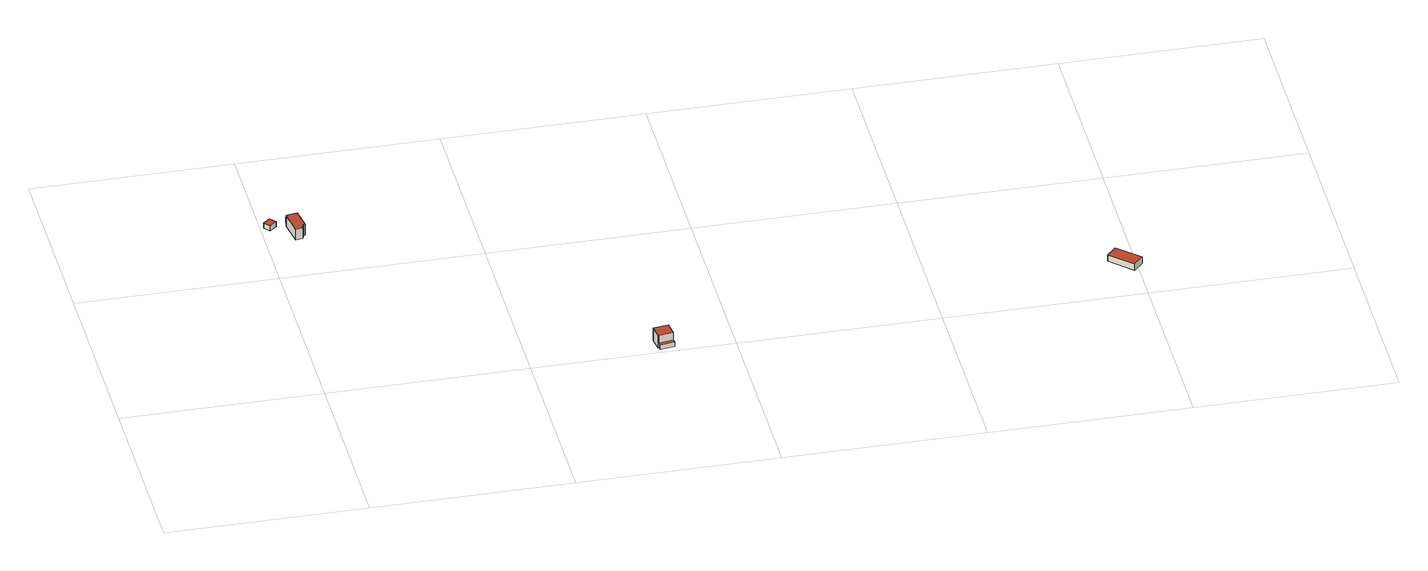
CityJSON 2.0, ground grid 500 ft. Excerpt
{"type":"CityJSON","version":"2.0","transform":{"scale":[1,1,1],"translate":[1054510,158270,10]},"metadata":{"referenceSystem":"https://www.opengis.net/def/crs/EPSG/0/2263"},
"CityObjects":{
"building1":{"type":"Building","attributes":{"name":"Bldg_1511005913","BIN":"4529072"},"geometry":[{"type":"MultiSurface","lod":"2","boundaries":[[[0,1,2,3]],[[4,5,6,7]],[[0,3,7,6]],[[1,0,6,5]],[[2,1,5,4]],[[3,2,4,7]]],"semantics":{"surfaces":[{"type":"RoofSurface","BIN":"4529072"},{"type":"GroundSurface"},{"type":"WallSurface"}],"values":[0,1,2,2,2,2]}}]},
"building2":{"type":"Building","attributes":{"name":"Bldg_1210002226","BIN":"4298460"},"geometry":[{"type":"MultiSurface","lod":"2","boundaries":[[[8,9,10,11,12,13,14,15,16,17,18,19,20]],[[21,22,23,24,25,26,27,28,29,30,31,32,33,34,35]],[[36,37,38,39]],[[38,11,10,39]],[[36,39,35,34]],[[37,36,34,33]],[[38,37,33,32]],[[12,11,32,31]],[[13,12,31,30]],[[14,13,30,29]],[[15,14,29,28]],[[16,15,28,27]],[[17,16,27,26]],[[18,17,26,25]],[[19,18,25,24]],[[20,19,24,23]],[[8,20,23,22]],[[9,8,22,21]],[[10,9,21,35]]],"semantics":{"surfaces":[{"type":"RoofSurface","BIN":"4298460"},{"type":"GroundSurface"},{"type":"WallSurface"}],"values":[0,1,0,2,2,2,2,2,2,2,2,2,2,2,2,2,2,2,2]}}]},
"building3":{"type":"Building","attributes":{"name":"Bldg_1210012630","BIN":"4298647"},"geometry":[{"type":"MultiSurface","lod":"2","boundaries":[[[40,41,42,43]],[[44,45,46,47,48]],[[49,50,51,52,53,54,55]],[[40,48,47,41]],[[45,44,55,54]],[[46,45,54,53]],[[47,46,53,52]],[[42,41,52,51]],[[43,42,51,50]],[[40,43,50,49]],[[44,48,49,55]]],"semantics":{"surfaces":[{"type":"RoofSurface","BIN":"4298647"},{"type":"GroundSurface"},{"type":"WallSurface"}],"values":[0,0,1,2,2,2,2,2,2,2,2]}}]},
"building4":{"type":"Building","attributes":{"name":"Bldg_1210009771","BIN":"4298697"},"geometry":[{"type":"MultiSurface","lod":"2","boundaries":[[[56,57,58,59]],[[60,61,62,63]],[[56,59,63,62]],[[57,56,62,61]],[[58,57,61,60]],[[59,58,60,63]]],"semantics":{"surfaces":[{"type":"RoofSurface","BIN":"4298697"},{"type":"GroundSurface"},{"type":"WallSurface"}],"values":[0,1,2,2,2,2]}}]}
},
"vertices":[
[21,710,31],[4,696,31],[17,681,31],[34,695,31],[17,681,16],[4,696,16],[21,710,16],[34,695,16],
[87,702,43],[80,701,43],[80,702,43],[64,699,43],[59,698,43],[69,635,43],[86,638,43],[86,642,43],[88,642,43],[90,647,43],[91,647,43],[91,651,43],[95,652,43],[80,701,13],[87,702,13],[95,652,13],[91,651,13],[91,647,13],[90,647,13],[88,642,13],[86,642,13],[86,638,13],[69,635,13],[59,698,13],[64,699,13],[62,713,13],[78,715,13],[80,702,13],[78,715,27],[62,713,27],[64,699,27],[80,702,27],
[850,18,19],[815,13,19],[816,5,19],[852,10,19],[845,52,41],[808,46,41],[813,12,41],[815,13,41],[850,18,41],[850,18,6],[852,10,6],[816,5,6],[815,13,6],[813,12,6],[808,46,6],[845,52,6],
[1959,178,19],[1935,153,19],[1989,101,19],[2013,126,19],[1989,101,1],[1935,153,1],[1959,178,1],[2013,126,1]
]}
